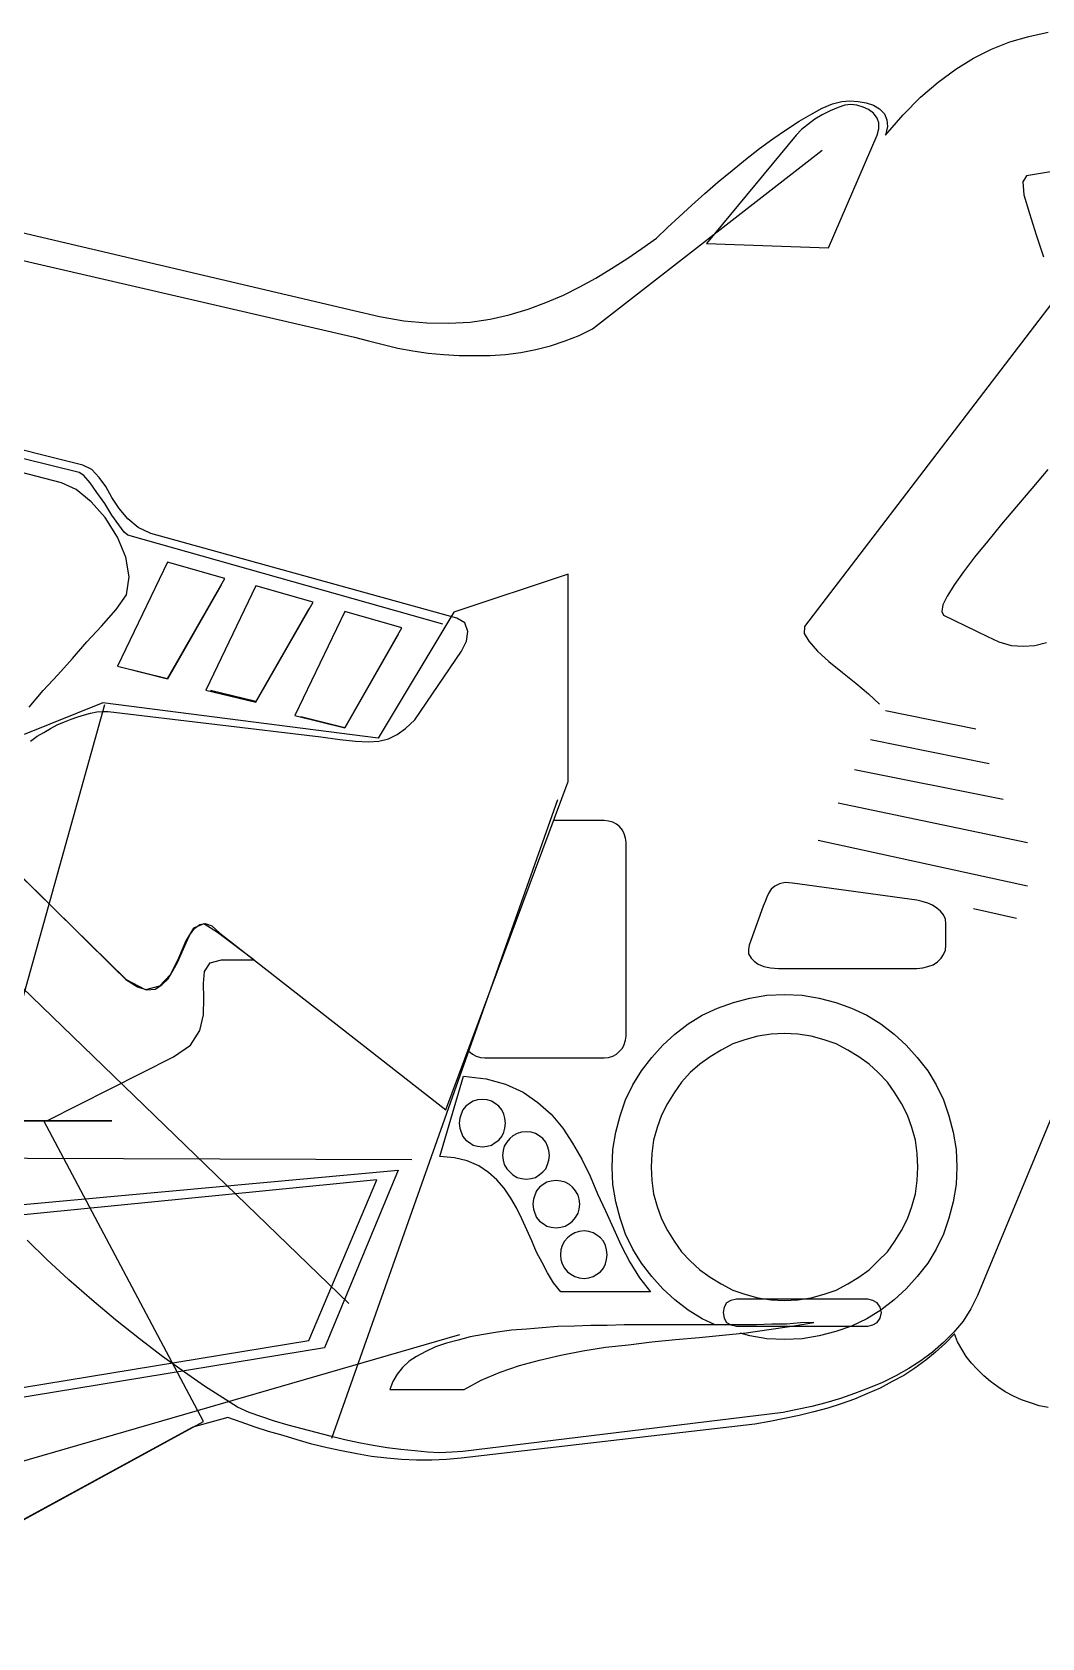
# Model space of a CAD drawing. Header units: millimetres. Extents: x -3208.02 to -3205.86, y 1770.13 to 1771.34.
# Drawn here: x -3207.324 to -3206.782, y 1770.342 to 1771.203 of the extents above; entities that cross this region are included whole.
import ezdxf

# ---------------------------------------------------------------- set-up
doc = ezdxf.new("R2010")
doc.units = ezdxf.units.MM
doc.header["$LTSCALE"] = 10
doc.layers.add('Veículos', color=2, linetype='Continuous')

msp = doc.modelspace()

# ---------------------------------------------------------------- linework, layer by layer
at = {"layer": 'Veículos'}
for points in [[(-3207.50318, 1771.13662), (-3207.15151, 1771.05393), (-3207.13779, 1771.05066), (-3207.12472, 1771.04837), (-3207.11229, 1771.0474), (-3207.10054, 1771.04706), (-3207.08909, 1771.04772), (-3207.07831, 1771.04935), (-3207.06818, 1771.05164), (-3207.05804, 1771.05459), (-3207.04856, 1771.05817), (-3207.03908, 1771.0621), (-3207.03026, 1771.06668), (-3207.02177, 1771.07125), (-3207.01327, 1771.07648), (-3207.0051, 1771.08171), (-3206.99694, 1771.08727), (-3206.98909, 1771.09282), (-3206.9832, 1771.09838), (-3206.977, 1771.10426), (-3206.97013, 1771.11047), (-3206.96326, 1771.11668), (-3206.95607, 1771.12288), (-3206.94856, 1771.12909), (-3206.94137, 1771.13498), (-3206.93385, 1771.14086), (-3206.92666, 1771.1461), (-3206.91947, 1771.151), (-3206.91263, 1771.15556), (-3206.90642, 1771.15916), (-3206.9002, 1771.16243), (-3206.89465, 1771.16472), (-3206.88975, 1771.16603), (-3206.8855, 1771.16635), (-3206.88092, 1771.16603), (-3206.87668, 1771.16538), (-3206.87276, 1771.16407), (-3206.86949, 1771.16211), (-3206.86687, 1771.15949), (-3206.86557, 1771.15622), (-3206.86523, 1771.15263), (-3206.86622, 1771.14805), (-3206.85674, 1771.15884), (-3206.84759, 1771.16831), (-3206.83811, 1771.17649), (-3206.82863, 1771.18334), (-3206.81916, 1771.18924), (-3206.80935, 1771.19414), (-3206.79955, 1771.19806), (-3206.78941, 1771.20099), (-3206.77896, 1771.20328)], [(-3206.89694, 1771.08759), (-3206.87079, 1771.14805), (-3206.86981, 1771.15132), (-3206.86981, 1771.15459), (-3206.87079, 1771.1572), (-3206.87276, 1771.15982), (-3206.87537, 1771.16178), (-3206.87831, 1771.16309), (-3206.88158, 1771.16407), (-3206.88485, 1771.16439), (-3206.88811, 1771.16407), (-3206.89171, 1771.16275), (-3206.89596, 1771.16112), (-3206.9002, 1771.15884), (-3206.90413, 1771.15655), (-3206.90805, 1771.15361), (-3206.91132, 1771.151), (-3206.91426, 1771.14805), (-3206.96229, 1771.08988), (-3206.89694, 1771.08759)], [(-3207.5254, 1771.12616), (-3207.15119, 1771.03955), (-3207.14368, 1771.03758), (-3207.13583, 1771.03563), (-3207.12799, 1771.03366), (-3207.11982, 1771.03236), (-3207.11164, 1771.03105), (-3207.10347, 1771.03039), (-3207.09498, 1771.02975), (-3207.0868, 1771.02975), (-3207.07831, 1771.02975), (-3207.07013, 1771.03039), (-3207.06197, 1771.03138), (-3207.0538, 1771.03302), (-3207.04595, 1771.03497), (-3207.03811, 1771.03758), (-3207.0306, 1771.04053), (-3207.02341, 1771.04413), (-3206.9002, 1771.13988)], [(-3206.73614, 1771.13531), (-3206.79072, 1771.12616), (-3206.79268, 1771.12288), (-3206.79202, 1771.11603), (-3206.78909, 1771.10589), (-3206.78549, 1771.09446), (-3206.78157, 1771.08269)], [(-3206.777, 1771.05785), (-3206.90968, 1770.88431), (-3206.91, 1770.88072), (-3206.90739, 1770.87646), (-3206.90281, 1770.87124), (-3206.89661, 1770.86569), (-3206.88943, 1770.85979), (-3206.88224, 1770.85392), (-3206.87537, 1770.84836), (-3206.86949, 1770.8428)], [(-3207.10381, 1770.88562), (-3207.27277, 1770.93334), (-3207.27473, 1770.93497), (-3207.27767, 1770.93889), (-3207.28126, 1770.94412), (-3207.28518, 1770.95033), (-3207.28943, 1770.95621), (-3207.29303, 1770.96144), (-3207.29629, 1770.96536), (-3207.29891, 1770.967), (-3207.5316, 1771.02451), (-3207.5365, 1771.02549), (-3207.54174, 1771.02583), (-3207.54729, 1771.02583), (-3207.55253, 1771.02549), (-3207.55775, 1771.02451), (-3207.56265, 1771.0232), (-3207.56755, 1771.02125), (-3207.57213, 1771.01896)], [(-3207.09628, 1770.88889), (-3207.26035, 1770.93432), (-3207.26721, 1770.93758), (-3207.27277, 1770.94216), (-3207.27734, 1770.94772), (-3207.28126, 1770.9536), (-3207.28453, 1770.95947), (-3207.28813, 1770.96439), (-3207.29205, 1770.96863), (-3207.29695, 1770.97092), (-3207.51592, 1771.02583)], [(-3207.32571, 1770.84117), (-3207.3182, 1770.84999), (-3207.31035, 1770.8585), (-3207.30251, 1770.86732), (-3207.29466, 1770.87614), (-3207.28682, 1770.88464), (-3207.27897, 1770.89347), (-3207.27341, 1770.9013), (-3207.27211, 1770.91111), (-3207.27375, 1770.92157), (-3207.27833, 1770.93235), (-3207.28486, 1770.94282), (-3207.29237, 1770.95131), (-3207.30054, 1770.95784), (-3207.30838, 1770.96144), (-3207.53618, 1771.02059)], [(-3206.77928, 1770.96863), (-3206.78778, 1770.9585), (-3206.79595, 1770.94869), (-3206.80413, 1770.93922), (-3206.81164, 1770.93007), (-3206.81851, 1770.92157), (-3206.82438, 1770.91372), (-3206.82928, 1770.90686), (-3206.83321, 1770.90066), (-3206.8355, 1770.89608), (-3206.83615, 1770.89248), (-3206.83517, 1770.89052), (-3206.81164, 1770.87909), (-3206.80542, 1770.87614), (-3206.79889, 1770.87417), (-3206.79236, 1770.87385), (-3206.78615, 1770.87417), (-3206.77993, 1770.87581)], [(-3207.03647, 1770.8013), (-3207.03647, 1770.91241), (-3207.09791, 1770.89215), (-3207.13844, 1770.8245), (-3207.28616, 1770.84346), (-3207.32832, 1770.82647)], [(-3207.25152, 1770.85653), (-3207.2208, 1770.91014), (-3207.25152, 1770.91896), (-3207.27833, 1770.86306), (-3207.25152, 1770.85653)], [(-3207.22276, 1770.90653), (-3207.25152, 1770.85621), (-3207.27473, 1770.86208)], [(-3207.20413, 1770.84378), (-3207.17341, 1770.89739), (-3207.20413, 1770.90621), (-3207.23093, 1770.85032), (-3207.20413, 1770.84378)], [(-3207.32505, 1770.82287), (-3207.32146, 1770.82548), (-3207.31786, 1770.82745), (-3207.31427, 1770.82974), (-3207.31067, 1770.83169), (-3207.30675, 1770.83332), (-3207.30316, 1770.83464), (-3207.29956, 1770.83594), (-3207.29597, 1770.83693), (-3207.29271, 1770.8379), (-3207.28943, 1770.83856), (-3207.28616, 1770.83888), (-3207.28323, 1770.83888), (-3207.16917, 1770.82516), (-3207.15903, 1770.82385), (-3207.15053, 1770.82287), (-3207.14368, 1770.82255), (-3207.13812, 1770.82287), (-3207.13289, 1770.82418), (-3207.12831, 1770.82647), (-3207.12374, 1770.82974), (-3207.11883, 1770.8343), (-3207.09367, 1770.87124), (-3207.09106, 1770.87646), (-3207.0904, 1770.8817), (-3207.09204, 1770.88628), (-3207.09628, 1770.88889)], [(-3207.1757, 1770.89379), (-3207.20413, 1770.84412), (-3207.22832, 1770.84999)], [(-3207.15642, 1770.83006), (-3207.1257, 1770.88365), (-3207.15642, 1770.89248), (-3207.18321, 1770.83659), (-3207.15642, 1770.83006)], [(-3207.12766, 1770.88006), (-3207.15642, 1770.83006), (-3207.17995, 1770.83594)], [(-3207.35349, 1770.59834), (-3207.28518, 1770.84248)], [(-3206.81785, 1770.8294), (-3206.86622, 1770.83922)], [(-3206.81066, 1770.81078), (-3206.87439, 1770.82352)], [(-3207.3646, 1770.78463), (-3207.2806, 1770.70162), (-3207.27375, 1770.69509), (-3207.26754, 1770.69116), (-3207.26263, 1770.68953), (-3207.25806, 1770.68985), (-3207.25447, 1770.69214), (-3207.2512, 1770.69541), (-3207.24858, 1770.69965), (-3207.24597, 1770.70457), (-3207.24368, 1770.70979), (-3207.24139, 1770.71469), (-3207.23943, 1770.71895), (-3207.23681, 1770.72253), (-3207.2342, 1770.7245), (-3207.23127, 1770.72514), (-3207.22766, 1770.72385), (-3207.22342, 1770.71992), (-3207.10217, 1770.62514), (-3207.03647, 1770.8013)], [(-3206.80314, 1770.7915), (-3206.88288, 1770.80751)], [(-3207.16328, 1770.44899), (-3207.04203, 1770.7915)], [(-3206.79007, 1770.7683), (-3206.89171, 1770.78953)], [(-3207.56363, 1770.61927), (-3207.31623, 1770.61927), (-3207.24826, 1770.65358), (-3207.2391, 1770.65978), (-3207.2342, 1770.66763), (-3207.23224, 1770.67613), (-3207.23191, 1770.68495), (-3207.23224, 1770.6928), (-3207.23159, 1770.69933), (-3207.22864, 1770.70391), (-3207.22243, 1770.70554), (-3207.20512, 1770.70554), (-3207.22472, 1770.72024), (-3207.23191, 1770.72482), (-3207.23746, 1770.72253), (-3207.24172, 1770.71568), (-3207.24564, 1770.70652), (-3207.24989, 1770.6977), (-3207.25577, 1770.69149), (-3207.26329, 1770.68953), (-3207.27341, 1770.69475), (-3207.36068, 1770.78039)], [(-3207.09024, 1770.65713), (-3207.08975, 1770.65651), (-3207.08779, 1770.65488), (-3207.08582, 1770.6539), (-3207.08353, 1770.65325), (-3207.08125, 1770.65293), (-3207.01719, 1770.65293), (-3207.0149, 1770.65325), (-3207.01262, 1770.6539), (-3207.01066, 1770.65488), (-3207.00903, 1770.65651), (-3207.00739, 1770.65815), (-3207.0064, 1770.66012), (-3207.00576, 1770.6624), (-3207.00543, 1770.66469), (-3207.00543, 1770.76862), (-3207.00576, 1770.77091), (-3207.0064, 1770.7732), (-3207.00739, 1770.77515), (-3207.00903, 1770.77712), (-3207.01066, 1770.77842), (-3207.01262, 1770.77941), (-3207.0149, 1770.78005), (-3207.01719, 1770.78039)], [(-3207.01719, 1770.78039), (-3207.04427, 1770.78039)], [(-3206.79007, 1770.74508), (-3206.90249, 1770.76959)], [(-3207.15413, 1770.52122), (-3207.40676, 1770.76535)], [(-3206.84955, 1770.73757), (-3206.91622, 1770.74673), (-3206.92013, 1770.74705), (-3206.92307, 1770.74639), (-3206.92568, 1770.74508), (-3206.92765, 1770.74345), (-3206.92895, 1770.74149), (-3206.92993, 1770.7392), (-3206.93092, 1770.73691), (-3206.93189, 1770.7343), (-3206.93941, 1770.71339), (-3206.93974, 1770.7111), (-3206.93974, 1770.70881), (-3206.93843, 1770.70652), (-3206.93679, 1770.70489), (-3206.93451, 1770.70325), (-3206.93157, 1770.70194), (-3206.92797, 1770.7013), (-3206.92373, 1770.70096), (-3206.84955, 1770.70096), (-3206.84629, 1770.7013), (-3206.84366, 1770.70194), (-3206.84073, 1770.70293), (-3206.83844, 1770.70457), (-3206.83647, 1770.70652), (-3206.83517, 1770.70849), (-3206.83418, 1770.71077), (-3206.83386, 1770.71339), (-3206.83386, 1770.72482), (-3206.83418, 1770.72743), (-3206.83517, 1770.72972), (-3206.83681, 1770.73169), (-3206.83876, 1770.73332), (-3206.84105, 1770.73496), (-3206.84366, 1770.73594), (-3206.84661, 1770.73691), (-3206.84955, 1770.73757)], [(-3206.72994, 1770.73496), (-3206.81687, 1770.52547), (-3206.82046, 1770.51828), (-3206.8247, 1770.51174), (-3206.82962, 1770.50585), (-3206.83517, 1770.5003), (-3206.84105, 1770.49507), (-3206.84726, 1770.49049), (-3206.8538, 1770.48625), (-3206.86067, 1770.48233), (-3206.86786, 1770.47873), (-3206.87537, 1770.47579), (-3206.88288, 1770.47285), (-3206.8904, 1770.47024), (-3206.89825, 1770.46795), (-3206.90576, 1770.46598), (-3206.91361, 1770.46435), (-3206.9211, 1770.46271), (-3207.09301, 1770.4418), (-3207.09889, 1770.44148), (-3207.10544, 1770.44114), (-3207.11197, 1770.44148), (-3207.11883, 1770.44212), (-3207.12635, 1770.44278), (-3207.13354, 1770.44375), (-3207.14105, 1770.44507), (-3207.1489, 1770.44638), (-3207.15642, 1770.44801), (-3207.16426, 1770.44997), (-3207.17178, 1770.45193), (-3207.17929, 1770.45389), (-3207.18681, 1770.45586), (-3207.194, 1770.45813), (-3207.20086, 1770.46042), (-3207.20773, 1770.46271), (-3207.21394, 1770.46566), (-3207.22179, 1770.47056), (-3207.23159, 1770.47677), (-3207.24236, 1770.48428), (-3207.25413, 1770.49278), (-3207.26656, 1770.50226), (-3207.2793, 1770.5124), (-3207.29205, 1770.52318), (-3207.30446, 1770.53397), (-3207.31623, 1770.54475), (-3207.32669, 1770.5552)], [(-3206.79595, 1770.72777), (-3206.81916, 1770.73299)], [(-3206.95771, 1770.50977), (-3206.96458, 1770.51304), (-3206.97209, 1770.51762), (-3206.97928, 1770.52318), (-3206.98582, 1770.52905), (-3206.9917, 1770.5356), (-3206.99726, 1770.54279), (-3207.00184, 1770.5503), (-3207.00576, 1770.55847), (-3207.00869, 1770.56697), (-3207.01098, 1770.57579), (-3207.01262, 1770.58495), (-3207.01295, 1770.59442), (-3207.01262, 1770.6039), (-3207.01098, 1770.61305), (-3207.00869, 1770.62188), (-3207.00576, 1770.63038), (-3207.00184, 1770.63855), (-3206.99726, 1770.64606), (-3206.9917, 1770.65325), (-3206.98582, 1770.65978), (-3206.97928, 1770.66567), (-3206.97209, 1770.67123), (-3206.96458, 1770.67581), (-3206.95641, 1770.67972), (-3206.94791, 1770.68266), (-3206.93908, 1770.68495), (-3206.92993, 1770.68658), (-3206.92046, 1770.68691), (-3206.91099, 1770.68658), (-3206.90184, 1770.68495), (-3206.89301, 1770.68266), (-3206.88452, 1770.67972), (-3206.87634, 1770.67581), (-3206.86883, 1770.67123), (-3206.86164, 1770.66567), (-3206.85511, 1770.65978), (-3206.84922, 1770.65325), (-3206.84366, 1770.64606), (-3206.8391, 1770.63855), (-3206.83517, 1770.63038), (-3206.83223, 1770.62188), (-3206.82994, 1770.61305), (-3206.82831, 1770.6039), (-3206.82798, 1770.59442), (-3206.82831, 1770.58495), (-3206.82994, 1770.57579), (-3206.83223, 1770.56697), (-3206.83517, 1770.55847), (-3206.8391, 1770.5503), (-3206.84366, 1770.54279), (-3206.84922, 1770.5356), (-3206.85511, 1770.52905), (-3206.86164, 1770.52318), (-3206.86883, 1770.51762), (-3206.87634, 1770.51304), (-3206.88452, 1770.50912), (-3206.89301, 1770.50619), (-3206.90184, 1770.5039), (-3206.91099, 1770.50226), (-3206.92046, 1770.50193), (-3206.92993, 1770.50226), (-3206.93908, 1770.5039), (-3206.94432, 1770.50521), (-3206.94432, 1770.50521)], [(-3206.92046, 1770.66599), (-3206.92765, 1770.66567), (-3206.93484, 1770.66469), (-3206.9417, 1770.66273), (-3206.94823, 1770.66044), (-3206.95444, 1770.65717), (-3206.96033, 1770.65358), (-3206.96589, 1770.64966), (-3206.97111, 1770.64508), (-3206.97569, 1770.63985), (-3206.97961, 1770.63429), (-3206.9832, 1770.62841), (-3206.98647, 1770.6222), (-3206.98876, 1770.61567), (-3206.99072, 1770.6088), (-3206.9917, 1770.60161), (-3206.99202, 1770.59442), (-3206.9917, 1770.58723), (-3206.99072, 1770.58004), (-3206.98876, 1770.57318), (-3206.98647, 1770.56665), (-3206.9832, 1770.56044), (-3206.97961, 1770.55455), (-3206.97569, 1770.54899), (-3206.97111, 1770.54409), (-3206.96589, 1770.53919), (-3206.96033, 1770.53527), (-3206.95444, 1770.53168), (-3206.94823, 1770.52841), (-3206.9417, 1770.52612), (-3206.93484, 1770.52415), (-3206.92765, 1770.52318), (-3206.92046, 1770.52285), (-3206.91328, 1770.52318), (-3206.90609, 1770.52415), (-3206.89923, 1770.52612), (-3206.89269, 1770.52841), (-3206.88648, 1770.53168), (-3206.8806, 1770.53527), (-3206.87505, 1770.53919), (-3206.87013, 1770.54409), (-3206.86523, 1770.54899), (-3206.86131, 1770.55455), (-3206.85772, 1770.56044), (-3206.85445, 1770.56665), (-3206.85216, 1770.57318), (-3206.8502, 1770.58004), (-3206.84922, 1770.58723), (-3206.8489, 1770.59442), (-3206.84922, 1770.60161), (-3206.8502, 1770.6088), (-3206.85216, 1770.61567), (-3206.85445, 1770.6222), (-3206.85772, 1770.62841), (-3206.86131, 1770.63429), (-3206.86523, 1770.63985), (-3206.87013, 1770.64508), (-3206.87505, 1770.64966), (-3206.8806, 1770.65358), (-3206.88648, 1770.65717), (-3206.89269, 1770.66044), (-3206.89923, 1770.66273), (-3206.90609, 1770.66469), (-3206.91328, 1770.66567), (-3206.92046, 1770.66599)], [(-3206.99236, 1770.52742), (-3207.0404, 1770.52742), (-3207.04432, 1770.53233), (-3207.04759, 1770.53756), (-3207.05053, 1770.54311), (-3207.05346, 1770.54867), (-3207.05609, 1770.55488), (-3207.0587, 1770.56076), (-3207.06131, 1770.56665), (-3207.06426, 1770.57253), (-3207.0672, 1770.57776), (-3207.07079, 1770.58298), (-3207.07471, 1770.58756), (-3207.07929, 1770.59149), (-3207.08451, 1770.59507), (-3207.09072, 1770.5977), (-3207.09759, 1770.59933), (-3207.10544, 1770.59997), (-3207.09269, 1770.64313), (-3207.0806, 1770.64181), (-3207.07013, 1770.63887), (-3207.06065, 1770.63462), (-3207.05282, 1770.62907), (-3207.04563, 1770.62285), (-3207.03942, 1770.61534), (-3207.03418, 1770.60716), (-3207.02928, 1770.59867), (-3207.02471, 1770.58952), (-3207.02078, 1770.58004), (-3207.01654, 1770.57089), (-3207.01229, 1770.56141), (-3207.00804, 1770.55227), (-3207.00347, 1770.54343), (-3206.99824, 1770.53494), (-3206.99236, 1770.52742)], [(-3207.08256, 1770.6307), (-3207.08517, 1770.63038), (-3207.08746, 1770.62972), (-3207.08943, 1770.62841), (-3207.09138, 1770.6271), (-3207.09301, 1770.62514), (-3207.09399, 1770.62285), (-3207.09465, 1770.62057), (-3207.09498, 1770.61795), (-3207.09465, 1770.61534), (-3207.09399, 1770.61305), (-3207.09301, 1770.61076), (-3207.09138, 1770.6088), (-3207.08943, 1770.6075), (-3207.08746, 1770.60619), (-3207.08517, 1770.60553), (-3207.08256, 1770.60521), (-3207.07995, 1770.60553), (-3207.07766, 1770.60619), (-3207.07569, 1770.6075), (-3207.07373, 1770.6088), (-3207.0721, 1770.61076), (-3207.07112, 1770.61305), (-3207.07047, 1770.61534), (-3207.07013, 1770.61795), (-3207.07047, 1770.62057), (-3207.07112, 1770.62285), (-3207.0721, 1770.62514), (-3207.07373, 1770.6271), (-3207.07569, 1770.62841), (-3207.07766, 1770.62972), (-3207.07995, 1770.63038), (-3207.08256, 1770.6307)], [(-3207.23224, 1770.45781), (-3207.31786, 1770.61927), (-3207.28126, 1770.61927), (-3207.56265, 1770.61927), (-3207.54827, 1770.60782), (-3207.53586, 1770.59573), (-3207.52572, 1770.58298), (-3207.5169, 1770.56992), (-3207.50971, 1770.55618), (-3207.5035, 1770.54213), (-3207.4986, 1770.52776), (-3207.49435, 1770.51338), (-3207.49075, 1770.49834), (-3207.48748, 1770.48363), (-3207.48454, 1770.4686), (-3207.48127, 1770.45357), (-3207.47768, 1770.43885), (-3207.47376, 1770.42415), (-3207.46918, 1770.40977), (-3207.46363, 1770.39572), (-3207.3463, 1770.39572), (-3207.23224, 1770.45781)], [(-3207.05902, 1770.61338), (-3207.06164, 1770.61305), (-3207.06393, 1770.6124), (-3207.06621, 1770.61109), (-3207.06786, 1770.60979), (-3207.06949, 1770.60782), (-3207.07079, 1770.60553), (-3207.07144, 1770.60325), (-3207.07177, 1770.60063), (-3207.07144, 1770.59802), (-3207.07079, 1770.59573), (-3207.06949, 1770.59344), (-3207.06786, 1770.59181), (-3207.06621, 1770.59017), (-3207.06393, 1770.58886), (-3207.06164, 1770.58822), (-3207.05902, 1770.58788), (-3207.05641, 1770.58822), (-3207.05412, 1770.58886), (-3207.05217, 1770.59017), (-3207.0502, 1770.59181), (-3207.04856, 1770.59344), (-3207.04759, 1770.59573), (-3207.04693, 1770.59802), (-3207.04661, 1770.60063), (-3207.04693, 1770.60325), (-3207.04759, 1770.60553), (-3207.04856, 1770.60782), (-3207.0502, 1770.60979), (-3207.05217, 1770.61109), (-3207.05412, 1770.6124), (-3207.05641, 1770.61305), (-3207.05902, 1770.61338)], [(-3207.12047, 1770.59834), (-3207.6875, 1770.60031), (-3207.71723, 1770.59541), (-3207.74273, 1770.58527), (-3207.76463, 1770.57089), (-3207.78228, 1770.55259), (-3207.79568, 1770.53134), (-3207.80482, 1770.50814), (-3207.80972, 1770.48363), (-3207.8107, 1770.45847), (-3207.80679, 1770.43395), (-3207.79861, 1770.41075), (-3207.78586, 1770.3895), (-3207.76855, 1770.3712), (-3207.74665, 1770.3565), (-3207.71984, 1770.34637), (-3207.68848, 1770.3418), (-3207.6522, 1770.3431), (-3207.09465, 1770.50455)], [(-3207.1672, 1770.49736), (-3207.69893, 1770.4101), (-3207.75188, 1770.49311), (-3207.66887, 1770.54311), (-3207.12766, 1770.59278), (-3207.1672, 1770.49736)], [(-3207.1391, 1770.58756), (-3207.64273, 1770.53756), (-3207.62801, 1770.52644), (-3207.6169, 1770.51435), (-3207.60939, 1770.50129), (-3207.60514, 1770.48755), (-3207.60351, 1770.47317), (-3207.60449, 1770.45879), (-3207.60775, 1770.44409), (-3207.61266, 1770.42971), (-3207.1757, 1770.50129), (-3207.1391, 1770.58756)], [(-3207.04301, 1770.58723), (-3207.04563, 1770.58691), (-3207.04792, 1770.58625), (-3207.04988, 1770.58495), (-3207.05183, 1770.58364), (-3207.05346, 1770.58167), (-3207.05445, 1770.57939), (-3207.05511, 1770.57711), (-3207.05543, 1770.57448), (-3207.05511, 1770.57187), (-3207.05445, 1770.56958), (-3207.05346, 1770.56729), (-3207.05183, 1770.56534), (-3207.04988, 1770.56403), (-3207.04792, 1770.56273), (-3207.04563, 1770.56207), (-3207.04301, 1770.56174), (-3207.0404, 1770.56207), (-3207.03811, 1770.56273), (-3207.03582, 1770.56403), (-3207.03418, 1770.56534), (-3207.03255, 1770.56729), (-3207.03125, 1770.56958), (-3207.0306, 1770.57187), (-3207.03026, 1770.57448), (-3207.0306, 1770.57711), (-3207.03125, 1770.57939), (-3207.03255, 1770.58167), (-3207.03418, 1770.58364), (-3207.03582, 1770.58495), (-3207.03811, 1770.58625), (-3207.0404, 1770.58691), (-3207.04301, 1770.58723)], [(-3207.02797, 1770.5601), (-3207.0306, 1770.55978), (-3207.03289, 1770.55912), (-3207.03517, 1770.55783), (-3207.03681, 1770.55651), (-3207.03844, 1770.55455), (-3207.03974, 1770.55227), (-3207.0404, 1770.54998), (-3207.04072, 1770.54736), (-3207.0404, 1770.54475), (-3207.03974, 1770.54246), (-3207.03844, 1770.54017), (-3207.03681, 1770.53821), (-3207.03517, 1770.5369), (-3207.03289, 1770.5356), (-3207.0306, 1770.53494), (-3207.02797, 1770.53461), (-3207.02536, 1770.53494), (-3207.02307, 1770.5356), (-3207.02112, 1770.5369), (-3207.01915, 1770.53821), (-3207.01752, 1770.54017), (-3207.01654, 1770.54246), (-3207.01588, 1770.54475), (-3207.01556, 1770.54736), (-3207.01588, 1770.54998), (-3207.01654, 1770.55227), (-3207.01752, 1770.55455), (-3207.01915, 1770.55651), (-3207.02112, 1770.55783), (-3207.02307, 1770.55912), (-3207.02536, 1770.55978), (-3207.02797, 1770.5601)], [(-3206.87569, 1770.5235), (-3206.94627, 1770.5235), (-3206.94922, 1770.52285), (-3206.95151, 1770.52154), (-3206.95281, 1770.51925), (-3206.95346, 1770.51631), (-3206.95346, 1770.51631), (-3206.95281, 1770.51338), (-3206.95151, 1770.51109), (-3206.94922, 1770.50977), (-3206.94627, 1770.50912), (-3206.87569, 1770.50912), (-3206.87308, 1770.50977), (-3206.87079, 1770.51109), (-3206.86915, 1770.51338), (-3206.8685, 1770.51631), (-3206.8685, 1770.51631), (-3206.86915, 1770.51925), (-3206.87079, 1770.52154), (-3206.87308, 1770.52285), (-3206.87569, 1770.5235)], [(-3206.90478, 1770.51109), (-3206.91197, 1770.51075), (-3206.91947, 1770.51011), (-3206.92732, 1770.51011), (-3206.93548, 1770.50977), (-3206.94398, 1770.50977), (-3206.95249, 1770.50977), (-3206.96131, 1770.50977), (-3206.97013, 1770.50977), (-3206.97928, 1770.50977), (-3206.9881, 1770.50977), (-3206.99726, 1770.50977), (-3207.0064, 1770.50977), (-3207.01556, 1770.50945), (-3207.02438, 1770.50945), (-3207.03321, 1770.50912), (-3207.04203, 1770.5088), (-3207.05053, 1770.50814), (-3207.0587, 1770.50748), (-3207.06687, 1770.50684), (-3207.07439, 1770.50585), (-3207.0819, 1770.50455), (-3207.08909, 1770.50324), (-3207.09562, 1770.50161), (-3207.10184, 1770.49997), (-3207.10773, 1770.49801), (-3207.11295, 1770.49539), (-3207.11785, 1770.49278), (-3207.12177, 1770.49017), (-3207.12537, 1770.48691), (-3207.12831, 1770.4833), (-3207.1306, 1770.47938), (-3207.13223, 1770.47514), (-3207.09236, 1770.47514), (-3207.08321, 1770.48004), (-3207.07308, 1770.48428), (-3207.06262, 1770.48788), (-3207.05183, 1770.49082), (-3207.0404, 1770.49344), (-3207.02863, 1770.49573), (-3207.01654, 1770.49768), (-3207.00413, 1770.499), (-3206.9917, 1770.50063), (-3206.97896, 1770.50193), (-3206.96621, 1770.50292), (-3206.95379, 1770.50422), (-3206.94104, 1770.50553), (-3206.92895, 1770.50716), (-3206.91655, 1770.50912), (-3206.90478, 1770.51109)], [(-3206.77896, 1770.46532), (-3206.78386, 1770.46631), (-3206.78843, 1770.46795), (-3206.79333, 1770.46958), (-3206.79758, 1770.47154), (-3206.80216, 1770.47383), (-3206.80608, 1770.47644), (-3206.81, 1770.47938), (-3206.8136, 1770.48233), (-3206.81719, 1770.48592), (-3206.82014, 1770.48918), (-3206.82307, 1770.49278), (-3206.82536, 1770.49671), (-3206.82765, 1770.50063), (-3206.82928, 1770.50487), (-3206.83418, 1770.49997), (-3206.83942, 1770.49507), (-3206.84464, 1770.49082), (-3206.85053, 1770.48657), (-3206.85641, 1770.48265), (-3206.86262, 1770.47938), (-3206.86915, 1770.47579), (-3206.87602, 1770.47285), (-3206.88288, 1770.4699), (-3206.89007, 1770.46729), (-3206.89726, 1770.465), (-3206.90478, 1770.46305), (-3206.91263, 1770.46108), (-3206.92046, 1770.45945), (-3206.92829, 1770.45781), (-3206.93647, 1770.4565), (-3207.09399, 1770.4382), (-3207.10184, 1770.43756), (-3207.10968, 1770.43722), (-3207.11785, 1770.43722), (-3207.12602, 1770.43756), (-3207.13386, 1770.4382), (-3207.14204, 1770.43919), (-3207.14988, 1770.44049), (-3207.15806, 1770.44212), (-3207.1659, 1770.44375), (-3207.17407, 1770.44572), (-3207.18191, 1770.44801), (-3207.18943, 1770.4503), (-3207.19727, 1770.45259), (-3207.20446, 1770.45487), (-3207.21197, 1770.45749), (-3207.21916, 1770.4601), (-3207.2378, 1770.45487), (-3207.34662, 1770.39572)]]:
    msp.add_lwpolyline(points, dxfattribs=at)

doc.saveas('drawing.dxf')
